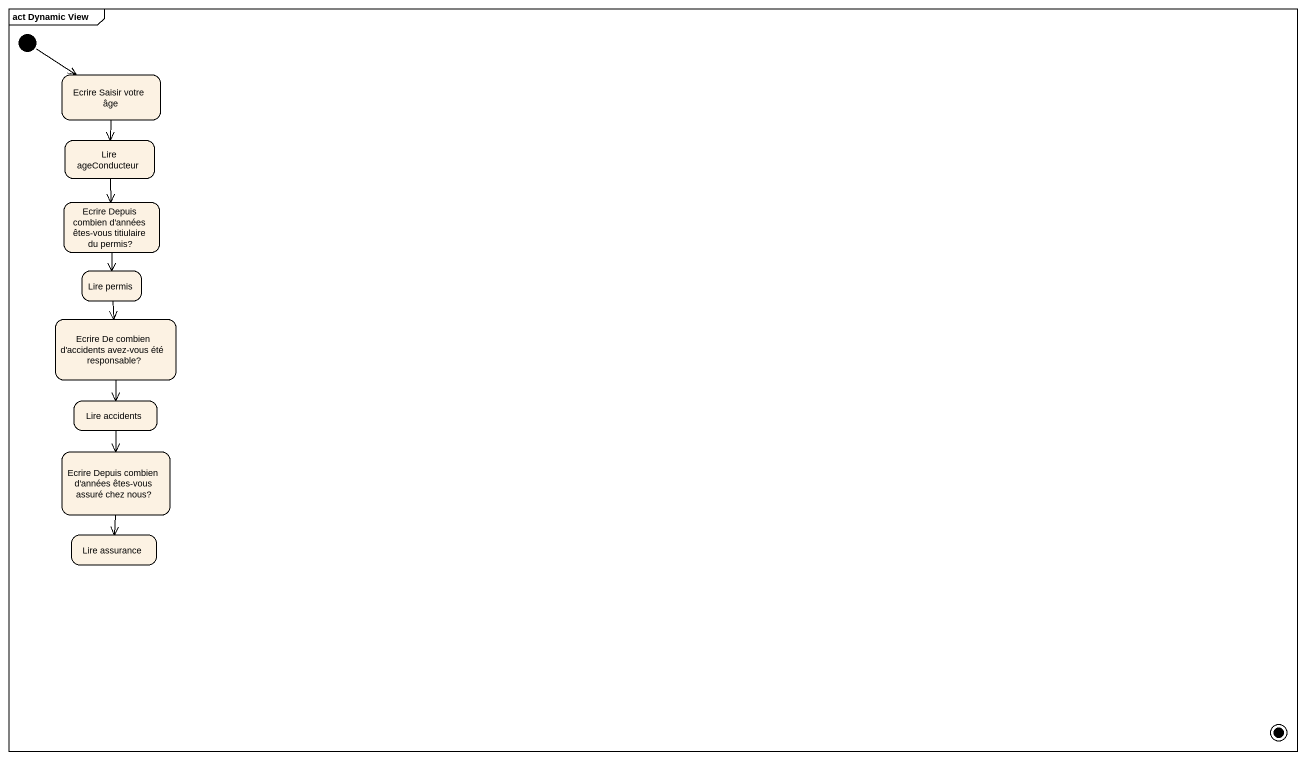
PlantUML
@startuml
mainframe act Dynamic View
hide empty description
state "Ecrire Saisir votre âge" as Ecrire_Saisir_votre_âge
state "Lire ageConducteur" as Lire_ageConducteur
state "Ecrire Depuis combien d'années êtes-vous titiulaire du permis?" as Ecrire_Depuis_combien_d
state "Lire permis" as Lire_permis
state "Ecrire De combien d'accidents avez-vous été responsable?" as Ecrire_De_combien_d
state "Lire accidents" as Lire_accidents
state "Ecrire Depuis combien d'années êtes-vous assuré chez nous?" as Ecrire_Depuis_combien_d_2
state "Lire assurance" as Lire_assurance
state final1 <<end>>
[*] --> Ecrire_Saisir_votre_âge
Ecrire_Saisir_votre_âge --> Lire_ageConducteur
Lire_ageConducteur --> Ecrire_Depuis_combien_d
Ecrire_Depuis_combien_d --> Lire_permis
Lire_permis --> Ecrire_De_combien_d
Ecrire_De_combien_d --> Lire_accidents
Lire_accidents --> Ecrire_Depuis_combien_d_2
Ecrire_Depuis_combien_d_2 --> Lire_assurance
@enduml
